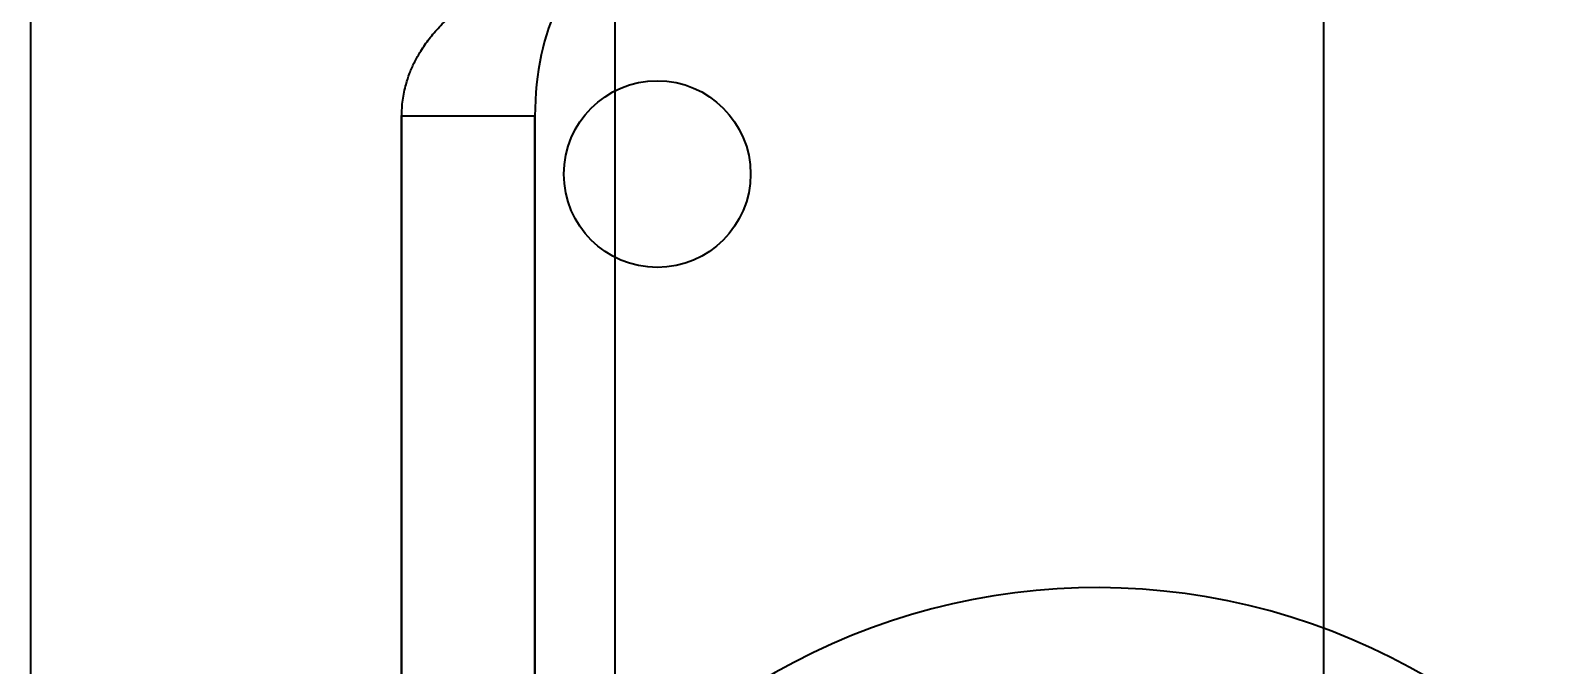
# Model space of a CAD drawing. Header units: millimetres. Extents: x -178 to 3694, y -325 to 1836.
# Drawn here: x 1338.5 to 1396, y 511.6 to 535.4 of the extents above; entities that cross this region are included whole.
import ezdxf

# ---------------------------------------------------------------- set-up
doc = ezdxf.new("R2010")
doc.units = ezdxf.units.MM

msp = doc.modelspace()

# ---------------------------------------------------------------- linework, layer by layer
at = {"color": 7, "linetype": 'Continuous', "lineweight": 35}
for p, q in [((1338.515, 550), (1338.515, 501.711)), ((1338.515, 547.73), (1338.515, 499.441)), ((1387.015, 60), (1387.015, 540)), ((1387.015, 60), (1387.015, 540)), ((1360.429, 538.062), (1360.429, 337)), ((1360.429, 538.062), (1360.429, 337)), ((1352.429, 498.8), (1352.429, 532.172)), ((1352.429, 532.172), (1352.429, 67.828)), ((1357.429, 532.172), (1352.429, 532.172)), ((1357.429, 532.172), (1357.429, 337)), ((1357.429, 498.8), (1357.429, 532.172))]:
    msp.add_line(p, q, dxfattribs=at)
msp.add_circle((1362.015, 530), 3.5, dxfattribs=at)
msp.add_circle((1362.015, 530), 3.5, dxfattribs=at)
msp.add_arc((1378.515, 490), 24.5, 314.6585, 134.6585, dxfattribs=at)
msp.add_arc((1378.515, 490), 24.5, 314.6585, 134.6585, dxfattribs=at)
msp.add_ellipse((1360.429, 532.172), major_axis=(0, 5.889), ratio=0.5094, start_param=0, end_param=1.570796, dxfattribs=at)
msp.add_open_spline([(1352.429, 532.172), (1352.437, 532.372), (1352.453, 532.771), (1352.568, 533.303), (1352.721, 533.768), (1352.894, 534.166), (1353.121, 534.584), (1353.414, 535.019), (1353.786, 535.469), (1354.224, 535.903), (1354.693, 536.288), (1355.174, 536.62), (1355.658, 536.908), (1356.186, 537.173), (1356.75, 537.41), (1357.344, 537.613), (1357.971, 537.784), (1358.632, 537.919), (1359.272, 538.006), (1359.873, 538.053), (1360.244, 538.059), (1360.429, 538.062)], degree=3, knots=[0, 0, 0, 0, 0.0714518, 0.1429019, 0.191934, 0.2410069, 0.2900346, 0.3493169, 0.4085941, 0.4694717, 0.5303407, 0.5783801, 0.6264147, 0.6757401, 0.7250591, 0.773185, 0.8213047, 0.8713572, 0.9214043, 0.9605578, 1, 1, 1, 1], dxfattribs=at)

doc.saveas('drawing.dxf')
